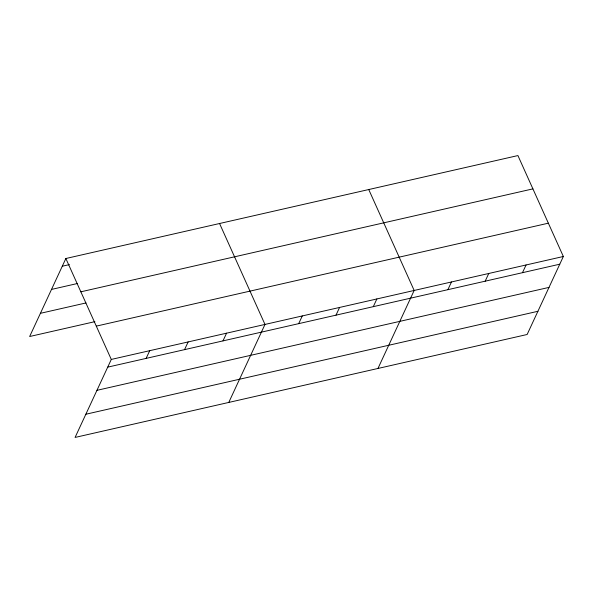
<?xml version="1.0" encoding="UTF-8"?>
<svg xmlns="http://www.w3.org/2000/svg" width="593" height="593" viewBox="0 0 593 593"><rect width="100%" height="100%" fill="white"/><g stroke="black" fill="none" stroke-linecap="round" stroke-linejoin="round"><path stroke-width="0.89" d="M65.86 258.511L111.291 359.432L75.081 437.434L527.14 334.489L563.35 256.487L517.919 155.566L65.86 258.511L29.65 336.513L94.88 321.658M146.13 358.394L149.71 350.678M184.556 349.64L188.137 341.931M222.983 340.893L226.563 333.177M228.779 402.432L264.989 324.43L219.558 223.509M298.702 323.645L302.282 315.936M336.001 315.157L339.581 307.441M373.293 306.663L376.874 298.946M377.963 368.461L414.166 290.459L368.742 189.538M447.885 289.673L451.466 281.964M485.178 281.186L488.758 273.469M522.477 272.691L526.058 264.975M62.28 266.22L69.425 264.597M51.509 289.421L77.424 283.513M80.848 291.815L532.914 188.87M40.42 313.319L85.992 302.941M96.296 326.128L548.362 223.183M111.291 359.432L563.35 256.487M107.711 367.141L559.77 264.196M96.941 390.335L548.999 287.397M85.844 414.24L537.91 311.295"/></g></svg>
